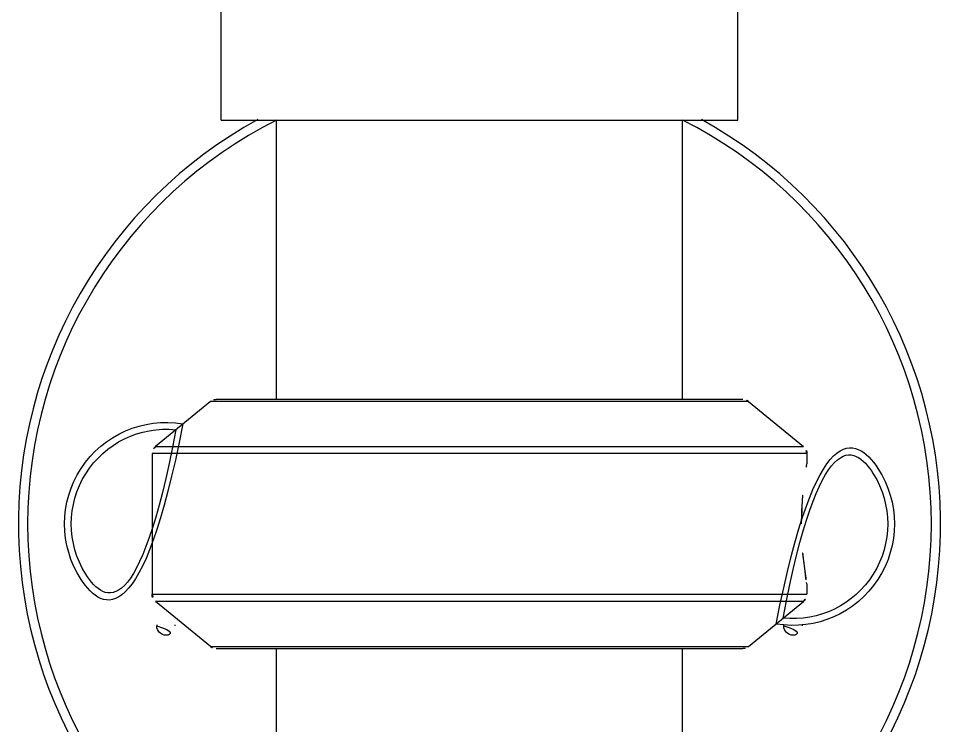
# Model space of a CAD drawing. Extents: x 16296684858 to 16296688009, y -37409618718 to -37409616409.
# Drawn here: x 16296685788.54 to 16296685838.54, y -37409617546.28 to -37409617507.95 of the extents above; entities that cross this region are included whole.
import ezdxf

# ---------------------------------------------------------------- set-up
doc = ezdxf.new("R2010")
doc.units = 0
doc.header["$LTSCALE"] = 10
doc.header["$MEASUREMENT"] = 0
doc.layers.get('0').update_dxf_attribs({"linetype": 'CONTINUOUS'})

msp = doc.modelspace()

# ---------------------------------------------------------------- linework, layer by layer
at = {"color": 7, "linetype": 'Continuous'}
for p, q in [((16296685799.5359, -37409617513.464813), (16296685799.5359, -37409617502.464813)), ((16296685827.5359, -37409617513.464813), (16296685827.5359, -37409617502.464813)), ((16296685799.5359, -37409617513.464813), (16296685827.5359, -37409617513.464813))]:
    msp.add_line(p, q, dxfattribs=at)
at = {"color": 7, "linetype": 'Continuous', "lineweight": 30}
for p, q in [((16296685802.5359, -37409617528.601181), (16296685802.5359, -37409617513.464813)), ((16296685824.5359, -37409617528.601181), (16296685824.5359, -37409617513.464813)), ((16296685798.94776, -37409617528.714211), (16296685795.96929, -37409617531.151154)), ((16296685828.124029, -37409617528.714211), (16296685798.94776, -37409617528.714211)), ((16296685827.807381, -37409617528.601181), (16296685799.26442, -37409617528.601181)), ((16296685828.124029, -37409617528.714211), (16296685831.10252, -37409617531.151154)), ((16296685795.96929, -37409617531.151154), (16296685831.10252, -37409617531.151154)), ((16296685795.7859, -37409617531.538116), (16296685795.7859, -37409617539.164253)), ((16296685831.2859, -37409617531.538116), (16296685795.7859, -37409617531.538116)), ((16296685831.2859, -37409617531.538116), (16296685831.2859, -37409617532.101303)), ((16296685831.268961, -37409617532.194946), (16296685831.285879, -37409617532.101181)), ((16296685831.271259, -37409617538.520332), (16296685831.27087, -37409617538.518143)), ((16296685831.285879, -37409617538.601181), (16296685831.271259, -37409617538.520332)), ((16296685831.2859, -37409617538.601059), (16296685831.2859, -37409617539.164253)), ((16296685795.7859, -37409617539.164253), (16296685831.2859, -37409617539.164253)), ((16296685798.94776, -37409617541.988159), (16296685795.96929, -37409617539.551224)), ((16296685831.10252, -37409617539.551224), (16296685795.96929, -37409617539.551224)), ((16296685828.124029, -37409617541.988159), (16296685831.10252, -37409617539.551224)), ((16296685796.0359, -37409617540.828407), (16296685796.0359, -37409617540.882042)), ((16296685797.0359, -37409617540.882042), (16296685797.0359, -37409617540.828407)), ((16296685830.0359, -37409617540.882042), (16296685830.0359, -37409617540.828407)), ((16296685831.0359, -37409617540.828407), (16296685831.0359, -37409617540.882042)), ((16296685798.94776, -37409617541.988159), (16296685828.124029, -37409617541.988159)), ((16296685799.26442, -37409617542.101181), (16296685827.807381, -37409617542.101181)), ((16296685802.5359, -37409617738.195007), (16296685802.5359, -37409617542.101181)), ((16296685824.5359, -37409617566.26976), (16296685824.5359, -37409617542.101181))]:
    msp.add_line(p, q, dxfattribs=at)
for centre, radius, start, end in [((16296685813.5359, -37409617535.351181), 24.999997, 118.7503856, 243.863221), ((16296685813.5359, -37409617535.351181), 24.499998, 116.6955785, 243.2973288), ((16296685813.5359, -37409617535.351181), 24.499998, 296.6955785, 63.2973288), ((16296685813.5359, -37409617535.351181), 24.999997, 296.133205, 61.2365056), ((16296685799.26438, -37409617529.101181), 0.5, 90, 129.289116), ((16296685827.807421, -37409617529.101181), 0.5, 50.710884, 90), ((16296685796.5359, -37409617535.351181), 5.499999, 80.4281754, 279.5159541), ((16296685830.5359, -37409617535.351181), 5.499999, 260.4840459, 99.5766401), ((16296685796.5359, -37409617535.351181), 5.132934, 84.0765832, 275.932286), ((16296685830.5359, -37409617535.351181), 5.132934, 264.0765832, 95.932286), ((16296685796.2859, -37409617531.538116), 0.5, 129.289116, 180), ((16296685830.7859, -37409617531.538116), 0.5, 0, 50.710884), ((16296685849.62973, -37409617535.466728), 18.650002, 169.8960113, 170.5914841), ((16296685849.80805, -37409617535.2052), 18.830886, 189.4097008, 190.1324008), ((16296685796.2859, -37409617539.164253), 0.5, 180, 230.710884), ((16296685830.7859, -37409617539.164253), 0.5, 309.289116, 0), ((16296685796.5359, -37409617540.882042), 0.5, 180, 0), ((16296685830.5359, -37409617540.882042), 0.5, 180, 0), ((16296685799.26438, -37409617541.601181), 0.5, 230.710884, 270), ((16296685827.807421, -37409617541.601181), 0.5, 270, 309.289116)]:
    msp.add_arc(centre, radius, start, end, dxfattribs=at)
for points, knots in [([(16296685830.98583, -37409617535.351181), (16296685830.98583, -37409617535.049599), (16296685831.011271, -37409617534.06778), (16296685831.11937, -37409617533.089142), (16296685831.230591, -37409617532.418068)], [0, 0, 0, 0, 0.307166116, 1, 1, 1, 1]), ([(16296685831.230511, -37409617538.283798), (16296685831.202749, -37409617538.116318), (16296685831.05525, -37409617537.146118), (16296685830.98583, -37409617536.162804), (16296685830.98583, -37409617535.351181)], [0, 0, 0, 0, 0.172986611, 1, 1, 1, 1])]:
    msp.add_open_spline(points, degree=3, knots=knots, dxfattribs=at)

doc.saveas('drawing.dxf')
